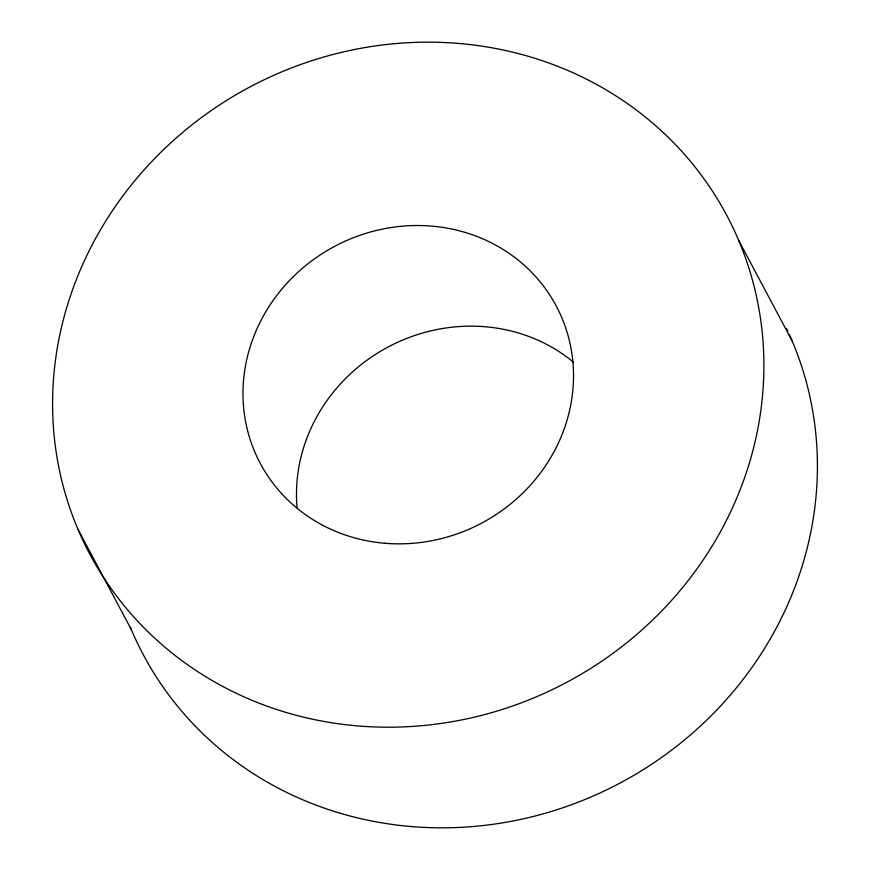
<?xml version="1.0" encoding="UTF-8"?>
<svg xmlns="http://www.w3.org/2000/svg" width="870" height="870" viewBox="0 0 870 870"><rect width="100%" height="100%" fill="white"/><g stroke="black" fill="none" stroke-linecap="round" stroke-linejoin="round"><path stroke-width="1.3" d="M738.63 240.305A360.713 337.201 -28 0 1 357.091 725.863A360.713 337.201 -28 0 1 129.01 187.876A360.713 337.201 -28 0 1 738.63 240.305L792.146 340.942M77.854 529.058L131.37 629.695M297.062 507.493A167.616 156.698 -28 0 1 389.042 346.51A167.616 156.698 -28 0 1 573.645 362.344M786.611 328.632A360.713 337.201 -28 0 1 787.763 331.078M789.449 334.765A360.713 337.201 -28 0 1 595.406 795.049A360.713 337.201 -28 0 1 130.326 627.216M384.475 543.228A167.616 156.698 -28 0 0 561.77 317.594A167.616 156.698 -28 0 0 278.487 293.233A167.616 156.698 -28 0 0 384.475 543.228"/></g></svg>
